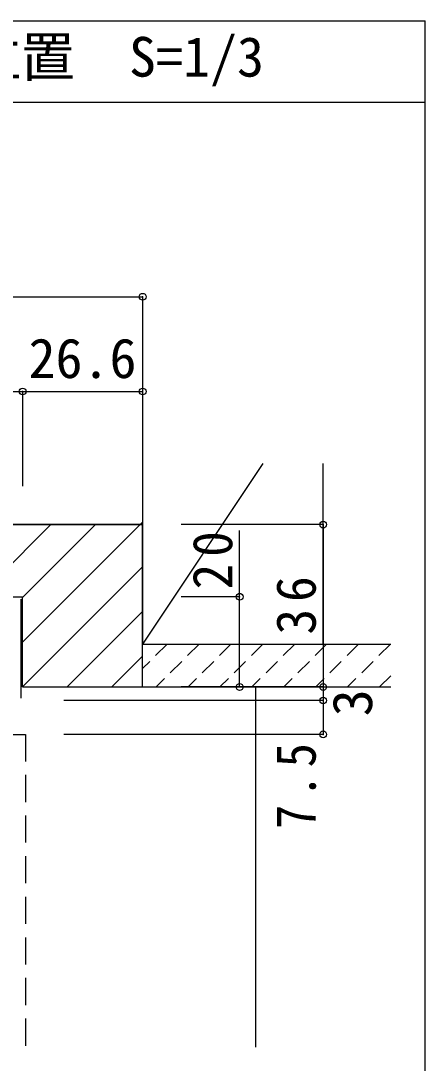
# Model space of a CAD drawing. Units: millimetres on the paper, enlarged 5 times, with parts at other scales. Extents: x -973 to 977, y -718 to 696.
# Drawn here: x -59.1 to 90.2, y -497.3 to -112.2 of the extents above; entities that cross this region are included whole.
import ezdxf
from ezdxf.enums import TextEntityAlignment as Align

# ---------------------------------------------------------------- set-up
doc = ezdxf.new("R2010")
doc.units = ezdxf.units.MM
doc.header["$LTSCALE"] = 5
doc.header["$PDMODE"] = 32
doc.header["$PDSIZE"] = 2.5
doc.linetypes.add('DASHED1', pattern=[1.8, 1.2, -0.6])
doc.linetypes.add('DASHED2', pattern=[3, 2, -1])
for name, color, linetype in [('0-A_文字', 3, 'Continuous'), ('2-2_柱', 7, 'Continuous'), ('2-3_仕上', 2, 'Continuous'), ('2-4_枠', 3, 'Continuous'), ('2-6_扉', 7, 'DASHED2'), ('2-7_金物', 7, 'Continuous'), ('2-B_ﾊｯﾁ', 7, 'Continuous'), ('2-C', 4, 'Continuous')]:
    doc.layers.add(name, color=color, linetype=linetype)
doc.styles.add('ＭＳ ゴシック', font='')
doc.styles.get('ＭＳ ゴシック').set_extended_font_data('MS Gothic')

msp = doc.modelspace()

# ---------------------------------------------------------------- linework, layer by layer
at = {"layer": '0-A_文字'}
for p, q in [((-318.487, -112.235), (90.22, -112.235)), ((90.22, -526.5), (90.22, -112.235)), ((-318.487, -142.235), (90.22, -142.235))]:
    msp.add_line(p, q, dxfattribs=at)
at = {"layer": '2-2_柱'}
for p, q in [((30.311, -275.808), (-14.133, -342.475)), ((-14.133, -275.808), (-14.133, -342.475)), ((52.533, -342.475), (52.533, -275.808)), ((-14.133, -298.308), (-214.133, -298.308)), ((-14.133, -342.475), (52.533, -342.475))]:
    msp.add_line(p, q, dxfattribs=at)
at = {"layer": '2-3_仕上'}
for p, q in [((-14.133, -342.475), (77.533, -342.475)), ((-14.133, -358.308), (77.533, -358.308))]:
    msp.add_line(p, q, dxfattribs=at)
at = {"layer": '2-4_枠'}
for p, q in [((-214.133, -298.308), (-14.133, -298.308)), ((-14.133, -358.308), (-14.133, -298.308)), ((-106.467, -324.975), (-58.467, -324.975)), ((-58.467, -358.308), (-58.467, -324.975)), ((-58.467, -358.308), (-14.133, -358.308)), ((27.533, -358.308), (27.533, -491.378))]:
    msp.add_line(p, q, dxfattribs=at)
at = {"layer": '2-6_扉'}
msp.add_lwpolyline([(-107.467, -375.808), (-57.467, -375.808), (-57.467, -491.378)], dxfattribs=at)
at = {"layer": '2-7_金物'}
msp.add_line((-59.133, -325.808), (-59.133, -362.475), dxfattribs=at)
at = {"layer": '2-B_ﾊｯﾁ', "color": 4}
for p, q in [((-214.133, -214.142), (-14.133, -214.142)), ((-14.133, -214.142), (-14.133, -249.142)), ((-106.467, -249.142), (-58.467, -249.142)), ((-58.467, -249.142), (-14.133, -249.142)), ((-58.467, -249.142), (-58.467, -284.142)), ((-14.133, -249.142), (-14.133, -284.142)), ((52.533, -298.308), (0.033, -298.308)), ((52.533, -298.308), (52.533, -358.308)), ((21.7, -358.308), (21.7, -300.447)), ((21.7, -324.975), (0.033, -324.975)), ((52.533, -358.308), (0.033, -358.308)), ((52.533, -363.308), (-43.3, -363.308)), ((52.533, -375.808), (-43.3, -375.808))]:
    msp.add_line(p, q, dxfattribs=at)
msp.add_lwpolyline([(52.533, -358.308), (52.533, -363.308), (52.533, -375.808)], dxfattribs=at)
at = {"layer": '2-B_ﾊｯﾁ'}
for p in [(-14.133, -214.142), (-58.467, -249.142), (-14.133, -249.142), (52.533, -298.308), (21.7, -324.975), (21.7, -358.308), (52.533, -358.308), (52.533, -363.308), (52.533, -375.808)]:
    msp.add_point(p, dxfattribs=at)
at = {"layer": '2-C'}
for p, q in [((-74.731, -324.975), (-48.064, -298.308)), ((-58.467, -341.709), (-14.133, -297.376)), ((-58.467, -325.21), (-31.565, -298.308)), ((-58.467, -358.208), (-14.133, -313.875)), ((-42.068, -358.308), (-14.133, -330.374)), ((-25.568, -358.308), (-14.133, -346.873))]:
    msp.add_line(p, q, dxfattribs=at)
at = {"layer": '2-C', "linetype": 'DASHED1'}
for p, q in [((-5.094, -342.475), (-14.133, -351.514)), ((6.691, -342.475), (-9.142, -358.308)), ((18.476, -342.475), (2.643, -358.308)), ((30.261, -342.475), (14.428, -358.308)), ((42.046, -342.475), (26.213, -358.308)), ((53.832, -342.475), (37.998, -358.308)), ((65.617, -342.475), (49.783, -358.308)), ((77.402, -342.475), (61.568, -358.308)), ((77.533, -354.128), (73.354, -358.308))]:
    msp.add_line(p, q, dxfattribs=at)

# ---------------------------------------------------------------- texts
at = {"layer": '0-A_文字', "color": 7, "style": 'ＭＳ ゴシック'}
msp.add_text('上吊レール取り付け位置\u3000S=1/3', height=14.66, dxfattribs=at).set_placement((-259.133, -137.235), align=Align.BOTTOM_LEFT)
at = {"layer": '2-B_ﾊｯﾁ', "style": 'ＭＳ ゴシック'}
msp.add_text('26.6', height=14.66, dxfattribs=at).set_placement((-56.3, -248.586), align=Align.BOTTOM_LEFT)
msp.add_text('3', height=14.66, rotation=90, dxfattribs=at).set_placement((75.033, -369.142), align=Align.BOTTOM_LEFT)
at = {"layer": '2-B_ﾊｯﾁ', "char_height": 14.66, "attachment_point": 7, "rotation": 90, "style": 'ＭＳ ゴシック'}
for s, insert in [('\\T1.27;\\W0.95;20', (19.2, -322.267)), ('\\T1.27;\\W0.95;36', (50.033, -338.933)), ('\\T1.27;\\W0.9;7.5', (50.033, -410.808))]:
    msp.add_mtext(s, dxfattribs=dict(at, insert=insert))

doc.saveas('drawing.dxf')
